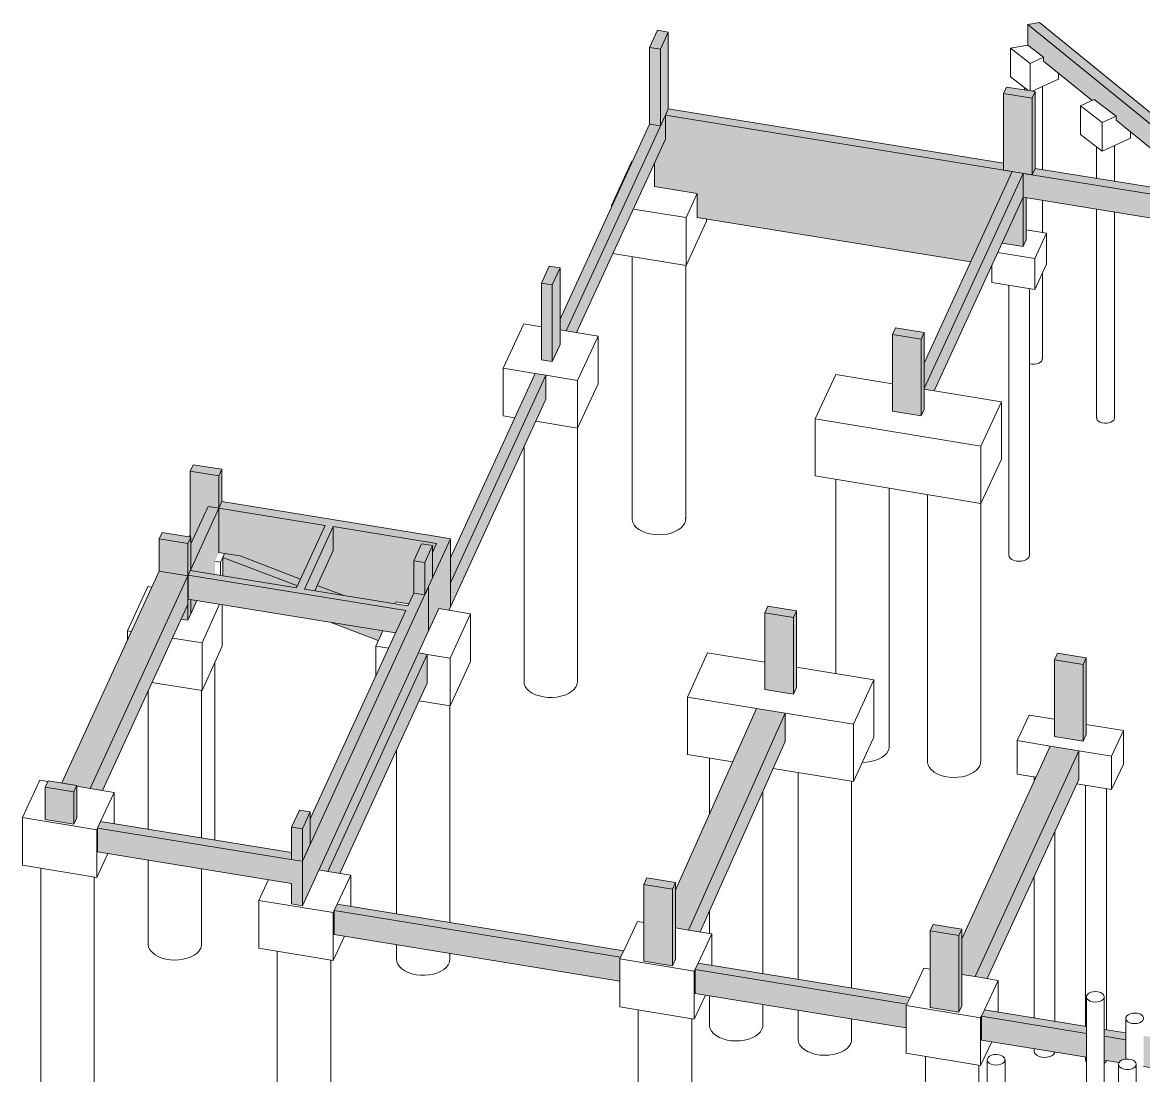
# Model space of a CAD drawing. Header units: centimetres. Extents: x -3523 to 38560, y -3196 to 88043.
# Drawn here: x 21405 to 23294, y 63920 to 65693 of the extents above; entities that cross this region are included whole.
import ezdxf

# ---------------------------------------------------------------- set-up
doc = ezdxf.new("R2010")
doc.units = ezdxf.units.CM
for name, color, linetype, lineweight in [('S-BEAM', 7, 'Continuous', 25), ('S-COLS', 7, 'Continuous', 25), ('S-FNDN', 7, 'Continuous', 25)]:
    doc.layers.add(name, color=color, linetype=linetype, lineweight=lineweight)

msp = doc.modelspace()

# ---------------------------------------------------------------- hatches: boundary and pattern name
at = {"layer": 'S-BEAM', "true_color": 0xbfbfbf}
h = msp.add_hatch(color=9, dxfattribs=at)
h.paths.add_polyline_path([(23637.244, 65252.405), (23652.298, 65259.297), (23599.424, 65302.303), (23599.424, 65283.167), (23634.784, 65254.406)], flags=0)
h.paths.add_polyline_path([(23497.971, 65384.819), (23118.635, 65693.354), (23099.203, 65690.023), (23468.576, 65389.592)], flags=0)
h = msp.add_hatch(color=9, dxfattribs=at)
h.paths.add_polyline_path([(23636.525, 65222.712), (23637.244, 65252.405), (23599.424, 65283.167), (23599.424, 65251.357), (23634.784, 65224.056)], flags=0)
h.paths.add_polyline_path([(23531.45, 65298.23), (23543.95, 65325.44), (23491.938, 65333.885), (23491.938, 65330.367), (23520.243, 65307.345)], flags=0)
h.paths.add_polyline_path([(23468.576, 65389.592), (23099.203, 65690.023), (23099.203, 65655.135), (23125.784, 65634.613), (23125.784, 65628.18), (23207.418, 65561.782), (23211.29, 65563.555), (23247.896, 65535.292), (23247.896, 65528.859), (23329.439, 65462.536), (23333.31, 65464.309), (23369.917, 65436.046), (23369.917, 65429.613), (23406.787, 65399.625), (23427.933, 65396.191)], flags=0)
for points in [[(23058.199, 65444.516), (23058.199, 65456.226), (22493.364, 65547.582), (22488.511, 65537.017), (23023.35, 65450.174)], [(22338.842, 65171.005), (22488.511, 65496.813), (22488.511, 65537.017), (22321.676, 65173.84)], [(22321.676, 65173.84), (22480.344, 65519.238), (22462.015, 65522.214), (22311.148, 65193.799), (22311.148, 65175.58)], [(22924.736, 65076.719), (23091.229, 65439.153), (23072.901, 65442.129), (22924.736, 65119.594)], [(22941.545, 65073.107), (23091.229, 65398.949), (23091.229, 65439.153), (22924.736, 65075.878)], [(23543.95, 65325.44), (23546.184, 65330.304), (23546.184, 65365.281), (23091.229, 65439.153), (23091.229, 65398.949), (23526.895, 65328.209)], [(23546.184, 65365.281), (23546.184, 65376.991), (23111.438, 65447.581), (23106.432, 65436.684), (23515.959, 65370.189)], [(23091.229, 65316.129), (23096.235, 65327.026), (23096.235, 65398.136), (23091.229, 65398.949), (23091.229, 65323.45)], [(22126.795, 64749.612), (22287.425, 65099.282), (22269.119, 65102.306), (22126.514, 64791.876), (22126.514, 64749.657)], [(22126.795, 64709.408), (22287.425, 65059.078), (22287.425, 65099.282), (22126.795, 64749.612), (22126.795, 64736.028)], [(22112.344, 64814.371), (22117.35, 64825.268), (21741.318, 64886.325), (21736.314, 64875.428), (21915.265, 64846.371), (21918.839, 64854.151), (21932.345, 64851.958), (21928.771, 64844.178), (22108.466, 64815.001)], [(21688.942, 64772.306), (21736.312, 64875.428), (21717.985, 64878.404), (21688.889, 64815.065), (21688.94, 64772.307)], [(21880.507, 64739.115), (21932.345, 64851.958), (21918.734, 64853.922), (21867.002, 64741.308)], [(21897.694, 64736.325), (21928.771, 64803.974), (21928.771, 64844.178), (21880.507, 64739.115), (21893.181, 64737.057)], [(22089.675, 64668.807), (22106.8, 64706.086), (22123.987, 64703.295), (22126.514, 64708.797), (22126.514, 64823.78), (22089.675, 64743.586), (22089.675, 64700.876)], [(22096.261, 64757.924), (22126.514, 64823.78), (22117.35, 64825.268), (22112.344, 64814.371), (22103.18, 64815.859), (22096.261, 64800.799), (22096.261, 64783.67)], [(21519.452, 64403.355), (21683.883, 64761.298), (21635.65, 64769.129), (21471.857, 64412.575), (21496.825, 64408.52), (21496.825, 64407.093), (21517.37, 64403.698)], [(21540.051, 64399.951), (21683.883, 64713.053), (21683.883, 64761.298), (21519.452, 64403.355), (21537.063, 64400.445)], [(22060.392, 64701.279), (22064.08, 64709.308), (21688.048, 64770.365), (21684.36, 64762.336), (22058.335, 64701.613)], [(22034.041, 64665.354), (22051.228, 64702.767), (21684.36, 64762.336), (21684.36, 64722.132), (22020.564, 64667.542)], [(21877.014, 64205.873), (22089.675, 64668.807), (22089.675, 64743.586), (21877.014, 64280.653), (21877.014, 64214.878)], [(21919.601, 64263.603), (22087.502, 64629.1), (22072.55, 64631.528), (21904.667, 64266.07)], [(21940.2, 64260.2), (22087.502, 64580.856), (22087.502, 64629.1), (21919.601, 64263.603), (21935.675, 64260.947)], [(22527.405, 64164.909), (22690.303, 64530.348), (22642.056, 64538.152), (22505.474, 64231.749), (22505.474, 64168.532), (22510.816, 64167.65)], [(22547.435, 64161.6), (22690.303, 64482.104), (22690.303, 64530.348), (22527.405, 64164.909), (22543.688, 64162.219)], [(23010.393, 64086.399), (23185.141, 64466.8), (23136.947, 64474.717), (22987.805, 64150.057), (22987.805, 64090.13), (23007.539, 64086.87)], [(23030.993, 64082.995), (23185.141, 64418.555), (23185.141, 64466.8), (23010.393, 64086.399), (23026.083, 64083.807)], [(21868.039, 64282.11), (21868.037, 64282.115), (21858.687, 64283.633), (21858.685, 64295.338), (21537.063, 64347.56), (21531.976, 64336.677), (21863.691, 64282.816)], [(21868.039, 64241.906), (21868.039, 64282.11), (21531.976, 64336.677), (21531.976, 64296.473), (21858.685, 64243.425)], [(21877.014, 64205.873), (21876.986, 64280.657), (21868.039, 64282.11), (21868.039, 64241.906), (21858.685, 64243.425), (21858.685, 64208.849), (21871.426, 64206.781)], [(22413.243, 64118.918), (22418.33, 64129.801), (21935.675, 64208.621), (21930.589, 64197.737), (22345.241, 64130.023)], [(22411.931, 64078.928), (22411.931, 64116.11), (22413.243, 64118.918), (21930.589, 64197.737), (21930.589, 64157.533), (22345.241, 64089.819)], [(22895.639, 64040.141), (22900.726, 64051.025), (22543.688, 64109.33), (22538.601, 64098.447), (22841.964, 64048.906)], [(22894.484, 64000.126), (22894.484, 64037.671), (22895.639, 64040.141), (22538.601, 64098.447), (22538.601, 64058.243), (22841.964, 64008.702)]]:
    msp.add_hatch(color=9, dxfattribs=at).paths.add_polyline_path(points, flags=0)
h = msp.add_hatch(color=9, dxfattribs=at)
h.paths.add_polyline_path([(23003.122, 65290.231), (23072.901, 65442.129), (22488.511, 65537.017), (22488.511, 65496.813), (22470.182, 65456.914), (22470.182, 65416.969), (22542.05, 65405.3), (22542.05, 65365.096), (22924.377, 65303.017)], flags=0)
h.paths.add_polyline_path([(23091.229, 65316.129), (23091.229, 65398.949), (23055.825, 65321.878), (23090.326, 65316.276)], flags=0)
h = msp.add_hatch(color=9, dxfattribs=at)
h.paths.add_polyline_path([(21688.942, 64697.527), (21699.143, 64719.732), (21688.942, 64721.388), (21688.942, 64718.522)], flags=0)
h.paths.add_polyline_path([(21729.596, 64763.619), (21729.596, 64786.024), (21736.314, 64800.649), (21736.312, 64875.423), (21688.942, 64771.735), (21688.942, 64770.22), (21724.338, 64764.473)], flags=0)
h = msp.add_hatch(color=9, dxfattribs=at)
h.paths.add_polyline_path([(22056.504, 64714.252), (22064.76, 64732.224), (22064.76, 64786.646), (22077.933, 64815.322), (22096.261, 64812.346), (22096.261, 64800.799), (22103.18, 64815.859), (21928.771, 64844.178), (21928.771, 64803.974), (21901.801, 64745.264), (21945.553, 64728.554), (22033.344, 64714.299), (22034.932, 64717.755), (22054.916, 64714.51)], flags=0)
h.paths.add_polyline_path([(21873.742, 64755.981), (21915.265, 64846.371), (21736.314, 64875.412), (21736.314, 64800.649), (21771.937, 64794.864), (21867.002, 64758.555)], flags=0)
h = msp.add_hatch(color=9, dxfattribs=at)
h.paths.add_polyline_path([(21945.553, 64728.554), (21901.801, 64745.264), (21897.694, 64736.325), (21928.771, 64731.279)], flags=0)
h.paths.add_polyline_path([(21868.495, 64744.559), (21873.742, 64755.981), (21771.937, 64794.864), (21745.959, 64799.082), (21742.941, 64792.513), (21867.002, 64745.129)], flags=0)
h = msp.add_hatch(color=9, dxfattribs=at)
h.paths.add_polyline_path([(22004.852, 64652.275), (22012.469, 64668.856), (21923.701, 64683.27), (22000.682, 64653.868)], flags=0)
h.paths.add_polyline_path([(21867.002, 64741.308), (21868.495, 64744.559), (21742.941, 64792.513), (21742.941, 64761.452), (21848.519, 64744.309)], flags=0)
h = msp.add_hatch(color=9, dxfattribs=at)
h.paths.add_polyline_path([(21877.014, 64280.653), (21877.012, 64280.657), (21876.986, 64280.657)], flags=0)
h.paths.add_polyline_path([(21890.189, 64309.333), (22083.088, 64729.248), (22064.76, 64732.224), (22054.916, 64710.796), (22063.967, 64709.062), (22060.392, 64701.279), (22051.228, 64702.767), (21890.189, 64352.208), (21890.189, 64310.873)], flags=0)
h = msp.add_hatch(color=9, dxfattribs=at)
h.paths.add_polyline_path([(23414.948, 63955.336), (23410.518, 63963.999), (23410.518, 63967.774), (23294.268, 63986.758), (23294.346, 63975.031), (23410.518, 63956.06)], flags=0)
h.paths.add_polyline_path([(23264.45, 63979.913), (23264.374, 63991.64), (23227.922, 63997.592), (23227.994, 63985.866), (23264.374, 63979.925)], flags=0)
h.paths.add_polyline_path([(23198.093, 63990.749), (23198.022, 64002.475), (23026.083, 64030.553), (23020.996, 64019.67), (23198.022, 63990.761)], flags=0)
h = msp.add_hatch(color=9, dxfattribs=at)
h.paths.add_polyline_path([(23383.016, 63920.347), (23383.016, 63928.388), (23414.948, 63923.173), (23414.948, 63955.336), (23294.271, 63975.043), (23294.346, 63934.827), (23372.103, 63922.129)], flags=0)
h.paths.add_polyline_path([(23252.781, 63941.615), (23254.223, 63943.54), (23258.296, 63945.985), (23260.558, 63946.867), (23264.443, 63947.63), (23264.374, 63979.925), (23227.925, 63985.878), (23227.994, 63945.662), (23252.487, 63941.663)], flags=0)
h.paths.add_polyline_path([(23198.083, 63950.547), (23198.022, 63990.761), (23020.996, 64019.67), (23020.996, 63979.466), (23198.022, 63950.557)], flags=0)
at = {"layer": 'S-COLS', "lineweight": 9, "true_color": 0x8080ff}
for points in [[(22480.344, 65648.439), (22493.517, 65677.115), (22475.188, 65680.091), (22462.015, 65651.415)], [(23106.432, 65565.885), (23111.438, 65576.782), (23063.204, 65584.614), (23058.199, 65573.717), (23096.235, 65567.541)], [(22297.975, 65251.448), (22311.148, 65280.124), (22292.82, 65283.1), (22279.646, 65254.425), (22287.425, 65253.161)], [(22919.73, 65160.046), (22924.377, 65171.001), (22876.502, 65178.775), (22871.496, 65167.878), (22906.067, 65162.264)], [(21736.312, 64929.85), (21741.318, 64940.747), (21693.084, 64948.578), (21688.079, 64937.682)], [(21683.883, 64815.719), (21688.889, 64826.616), (21640.655, 64834.448), (21635.65, 64823.551), (21682.944, 64815.872)], [(22083.088, 64783.67), (22096.261, 64812.346), (22077.933, 64815.322), (22064.76, 64786.646), (22077.933, 64784.507)], [(22704.483, 64691.48), (22709.489, 64702.377), (22661.255, 64710.209), (22656.249, 64699.312), (22676.39, 64696.042)], [(23192.695, 64612.271), (23197.7, 64623.167), (23149.467, 64630.999), (23144.461, 64620.102), (23185.141, 64613.497)], [(21491.819, 64397.624), (21496.825, 64408.52), (21448.592, 64416.352), (21443.586, 64405.455), (21484.112, 64398.875)], [(21877.016, 64335.079), (21890.189, 64363.755), (21871.86, 64366.731), (21858.687, 64338.055), (21877.014, 64335.079)], [(22500.468, 64233.848), (22505.474, 64244.745), (22457.24, 64252.577), (22452.234, 64241.68), (22479.227, 64237.297)], [(22982.8, 64155.531), (22987.805, 64166.428), (22939.572, 64174.26), (22934.566, 64163.363), (22962.218, 64158.873)]]:
    msp.add_hatch(color=171, dxfattribs=at).paths.add_polyline_path(points, flags=0)
at = {"layer": 'S-COLS', "true_color": 0xc0c0c0}
for points in [[(22480.344, 65519.238), (22493.517, 65547.914), (22493.517, 65677.115), (22480.344, 65648.439), (22480.344, 65538.343)], [(22480.344, 65519.238), (22480.344, 65648.439), (22462.015, 65651.415), (22462.015, 65522.214)], [(23106.432, 65436.684), (23106.432, 65565.885), (23058.199, 65573.717), (23058.199, 65444.516), (23091.229, 65439.153)], [(23106.432, 65436.684), (23111.438, 65447.581), (23111.113, 65576.075), (23106.432, 65565.885), (23106.432, 65439.153)], [(22297.975, 65122.247), (22311.148, 65150.923), (22311.148, 65280.124), (22297.975, 65251.448), (22297.975, 65141.582)], [(22297.975, 65122.247), (22297.975, 65251.448), (22279.646, 65254.425), (22279.646, 65125.223), (22287.425, 65123.96)], [(22919.73, 65030.845), (22924.736, 65041.742), (22924.377, 65170.161), (22919.73, 65160.046), (22919.73, 65067.104)], [(22919.73, 65030.845), (22919.73, 65160.046), (22871.496, 65167.878), (22871.496, 65038.677), (22906.067, 65033.063)], [(21688.889, 64815.065), (21717.985, 64878.404), (21736.312, 64875.428), (21736.312, 64929.85), (21688.079, 64937.682), (21688.079, 64826.748), (21688.889, 64826.616)], [(21736.312, 64875.428), (21741.318, 64886.325), (21741.318, 64940.747), (21736.312, 64929.85), (21736.312, 64878.404)], [(21683.883, 64686.518), (21688.889, 64697.536), (21688.889, 64721.396), (21684.36, 64722.132), (21684.36, 64762.336), (21688.048, 64770.365), (21688.889, 64770.365), (21688.889, 64826.616), (21683.883, 64815.719), (21683.883, 64697.527)], [(22083.088, 64729.248), (22096.261, 64757.924), (22096.261, 64812.346), (22083.088, 64783.67), (22083.088, 64734.07)], [(22083.088, 64729.248), (22083.088, 64783.67), (22064.76, 64786.646), (22064.76, 64732.224), (22080.088, 64729.735)], [(22704.483, 64562.279), (22704.483, 64691.48), (22656.249, 64699.312), (22656.249, 64570.111), (22690.303, 64564.582)], [(22704.483, 64562.279), (22709.489, 64573.176), (22709.489, 64702.377), (22704.483, 64691.48), (22704.483, 64593.199)], [(23192.695, 64483.07), (23197.7, 64493.966), (23197.7, 64623.167), (23192.695, 64612.271), (23192.695, 64486.464)], [(23192.695, 64483.07), (23192.695, 64612.271), (23144.461, 64620.102), (23144.461, 64490.901), (23185.141, 64484.296)], [(21491.819, 64343.202), (21491.819, 64397.624), (21443.586, 64405.455), (21443.586, 64351.034), (21471.277, 64346.537)], [(21491.819, 64343.202), (21496.825, 64354.336), (21496.825, 64408.52), (21491.819, 64397.624), (21491.819, 64347.56)], [(21877.016, 64280.657), (21890.189, 64309.333), (21890.189, 64363.755), (21877.016, 64335.079), (21877.016, 64293.007)], [(21877.016, 64280.657), (21877.014, 64335.079), (21858.687, 64338.055), (21858.687, 64283.633), (21877.015, 64280.657)], [(22500.468, 64104.647), (22505.474, 64116.11), (22505.474, 64244.745), (22500.468, 64233.848), (22500.468, 64104.674)], [(22500.468, 64104.647), (22500.468, 64233.848), (22452.234, 64241.68), (22452.234, 64112.479), (22471.626, 64109.33)], [(22982.8, 64026.33), (22982.8, 64155.531), (22934.566, 64163.363), (22934.566, 64034.162), (22962.218, 64029.672)], [(22982.8, 64026.33), (22987.805, 64037.671), (22987.805, 64166.428), (22982.8, 64155.531), (22982.8, 64029.628)]]:
    msp.add_hatch(color=9, dxfattribs=at).paths.add_polyline_path(points, flags=0)
h = msp.add_hatch(color=9, dxfattribs=at)
h.paths.add_polyline_path([(21683.883, 64686.518), (21683.883, 64713.053), (21672.54, 64688.36), (21682.944, 64686.671)], flags=0)
h.paths.add_polyline_path([(21683.883, 64761.298), (21683.883, 64815.719), (21635.65, 64823.551), (21635.65, 64769.129), (21682.944, 64761.45)], flags=0)

# ---------------------------------------------------------------- linework, layer by layer
at = {"layer": 'S-BEAM', "lineweight": 18}
for p, q in [((23099.203, 65690.023), (23118.635, 65693.354)), ((23099.203, 65655.135), (23099.203, 65690.023))]:
    msp.add_line(p, q, dxfattribs=at)
at = {"layer": 'S-BEAM', "lineweight": 9}
for p, q in [((23099.203, 65690.023), (23468.576, 65389.592)), ((23497.971, 65384.819), (23118.635, 65693.354)), ((23099.203, 65655.135), (23125.784, 65634.613)), ((23125.784, 65634.613), (23125.784, 65628.18)), ((23125.784, 65628.18), (23207.418, 65561.782)), ((23058.199, 65456.226), (22493.517, 65547.914)), ((23211.29, 65563.555), (23247.896, 65535.292)), ((22321.676, 65173.84), (22488.511, 65537.017)), ((22488.511, 65496.813), (22488.511, 65537.017)), ((22488.511, 65537.017), (23072.901, 65442.129)), ((23247.896, 65535.292), (23247.896, 65528.859)), ((23247.896, 65528.859), (23329.439, 65462.536)), ((22462.015, 65522.214), (22311.148, 65193.799)), ((22338.842, 65171.005), (22488.511, 65496.813)), ((22470.182, 65456.914), (22470.182, 65416.969)), ((23072.901, 65442.129), (22924.736, 65119.594)), ((22924.736, 65076.719), (23091.229, 65439.153)), ((23091.229, 65439.153), (23546.184, 65365.281)), ((23091.229, 65398.949), (23091.229, 65439.153)), ((23546.184, 65376.991), (23111.438, 65447.581)), ((22470.182, 65416.969), (22542.05, 65405.3)), ((22542.05, 65405.3), (22542.05, 65365.096)), ((22941.545, 65073.107), (23091.229, 65398.949)), ((23091.229, 65398.949), (23543.95, 65325.44)), ((23091.229, 65316.129), (23091.229, 65398.949)), ((23096.235, 65398.136), (23096.235, 65327.026)), ((22542.05, 65365.096), (23003.122, 65290.231)), ((23055.825, 65321.878), (23091.229, 65316.129)), ((23091.229, 65316.129), (23096.235, 65327.026)), ((22311.148, 65175.58), (22321.676, 65173.84)), ((22269.119, 65102.306), (22126.514, 64791.876)), ((22126.795, 64749.612), (22287.425, 65099.282)), ((22287.425, 65099.282), (22269.119, 65102.306)), ((22287.425, 65059.078), (22287.425, 65099.282)), ((22287.425, 65059.078), (22126.795, 64709.408)), ((21741.318, 64886.325), (21736.312, 64875.428)), ((22117.35, 64825.268), (21741.318, 64886.325)), ((21717.985, 64878.404), (21688.889, 64815.065)), ((21688.942, 64772.306), (21736.314, 64875.428)), ((21736.312, 64875.428), (21717.985, 64878.404)), ((21736.312, 64875.428), (21915.265, 64846.371)), ((21736.314, 64800.648), (21736.314, 64875.428)), ((21915.265, 64846.371), (21867.002, 64741.308)), ((21880.507, 64739.115), (21928.771, 64844.178)), ((21928.771, 64844.178), (22103.18, 64815.859)), ((21928.771, 64844.178), (21928.771, 64803.974)), ((22096.261, 64757.924), (22126.514, 64823.78)), ((22103.18, 64815.859), (22096.261, 64800.799)), ((22126.514, 64823.78), (22117.35, 64825.268)), ((22126.514, 64708.797), (22126.514, 64823.78)), ((21736.312, 64800.649), (21745.959, 64799.082)), ((21745.959, 64799.082), (21742.941, 64792.513)), ((21742.941, 64792.513), (21742.941, 64761.452)), ((21868.495, 64744.559), (21742.941, 64792.513)), ((21771.937, 64794.864), (21745.959, 64799.082)), ((21771.937, 64794.864), (21873.742, 64755.981)), ((21897.694, 64736.325), (21928.771, 64803.974)), ((21635.65, 64769.129), (21471.857, 64412.575)), ((21519.452, 64403.355), (21683.883, 64761.298)), ((21683.883, 64761.298), (21635.65, 64769.129)), ((21683.883, 64713.053), (21683.883, 64761.298)), ((21688.048, 64770.365), (21684.36, 64762.336)), ((21684.36, 64762.336), (22051.228, 64702.767)), ((21684.36, 64762.336), (21684.36, 64722.132)), ((21867.002, 64741.308), (21688.048, 64770.365)), ((21688.942, 64772.306), (21688.942, 64770.22)), ((22089.675, 64743.586), (22096.261, 64757.924)), ((21877.014, 64280.653), (22089.675, 64743.586)), ((22054.916, 64710.796), (21880.507, 64739.115)), ((21901.801, 64745.264), (21945.553, 64728.554)), ((22089.675, 64668.807), (22089.675, 64743.586)), ((22089.675, 64743.586), (22089.675, 64668.807)), ((22126.795, 64709.408), (22126.795, 64749.612)), ((21684.36, 64722.132), (22034.041, 64665.354)), ((21688.942, 64721.388), (21688.942, 64697.527)), ((21688.942, 64697.527), (21699.143, 64719.732)), ((22064.76, 64732.224), (22054.916, 64710.796)), ((21540.051, 64399.951), (21683.883, 64713.053)), ((22051.228, 64702.767), (21890.189, 64352.208)), ((22089.675, 64668.807), (22106.8, 64706.086)), ((22123.987, 64703.295), (22126.514, 64708.797)), ((21923.701, 64683.27), (22004.852, 64652.275)), ((21877.014, 64205.873), (22089.675, 64668.807)), ((21919.601, 64263.603), (22087.502, 64629.1)), ((22087.502, 64629.1), (22072.55, 64631.528)), ((22087.502, 64580.856), (22087.502, 64629.1)), ((21940.2, 64260.2), (22087.502, 64580.856)), ((22642.056, 64538.152), (22505.474, 64231.749)), ((22527.405, 64164.909), (22690.303, 64530.348)), ((22690.303, 64530.348), (22642.056, 64538.152)), ((22690.303, 64482.104), (22690.303, 64530.348)), ((22547.435, 64161.6), (22690.303, 64482.104)), ((23136.947, 64474.717), (22987.805, 64150.057)), ((23185.141, 64466.8), (23136.947, 64474.717)), ((23010.393, 64086.399), (23185.141, 64466.8)), ((23185.141, 64418.555), (23185.141, 64466.8)), ((23030.993, 64082.995), (23185.141, 64418.555)), ((21496.825, 64407.093), (21519.452, 64403.355)), ((21537.063, 64347.56), (21531.976, 64336.677)), ((21858.687, 64295.338), (21537.063, 64347.56)), ((21531.976, 64336.677), (21868.039, 64282.11)), ((21531.976, 64336.677), (21531.976, 64296.473)), ((21531.976, 64296.473), (21858.685, 64243.425)), ((21868.039, 64282.11), (21877.014, 64280.653)), ((21877.014, 64280.653), (21877.014, 64205.873)), ((21904.667, 64266.07), (21919.601, 64263.603)), ((21858.685, 64208.849), (21858.685, 64243.425)), ((21877.014, 64205.873), (21858.685, 64208.849)), ((21935.675, 64208.621), (21930.589, 64197.737)), ((22418.33, 64129.801), (21935.675, 64208.621)), ((21930.589, 64197.737), (21930.589, 64157.533)), ((21930.589, 64197.737), (22413.243, 64118.918)), ((22505.474, 64168.532), (22527.405, 64164.909)), ((22411.931, 64078.928), (21930.589, 64157.533)), ((22418.33, 64129.801), (22413.243, 64118.918)), ((22538.601, 64098.447), (22543.688, 64109.33)), ((22538.601, 64098.447), (22538.601, 64058.243)), ((22538.601, 64098.447), (22895.639, 64040.141)), ((22543.688, 64109.33), (22900.726, 64051.025)), ((22987.805, 64090.13), (23010.393, 64086.399)), ((22538.601, 64058.243), (22894.484, 64000.126)), ((22900.726, 64051.025), (22895.639, 64040.141)), ((23020.996, 64019.67), (23026.083, 64030.553)), ((23020.996, 64019.67), (23198.093, 63990.749)), ((23020.996, 64019.67), (23020.996, 63979.466)), ((23198.095, 64002.463), (23026.083, 64030.553)), ((23020.996, 63979.466), (23198.083, 63950.547)), ((23264.498, 63991.619), (23227.922, 63997.592)), ((23227.925, 63985.878), (23264.518, 63979.902)), ((23227.851, 63945.686), (23252.781, 63941.615)), ((23294.111, 63934.865), (23383.016, 63920.347))]:
    msp.add_line(p, q, dxfattribs=at)
at = {"layer": 'S-COLS', "lineweight": 18}
for p, q in [((22475.188, 65680.091), (22462.015, 65651.415)), ((22493.517, 65677.115), (22475.188, 65680.091)), ((22480.344, 65648.439), (22493.517, 65677.115)), ((22462.015, 65651.415), (22480.344, 65648.439)), ((23063.204, 65584.614), (23058.199, 65573.717)), ((23058.199, 65573.717), (23106.432, 65565.885)), ((23111.438, 65576.782), (23063.204, 65584.614)), ((23106.432, 65565.885), (23111.438, 65576.782)), ((22292.82, 65283.1), (22279.646, 65254.425)), ((22311.148, 65280.124), (22292.82, 65283.1)), ((22297.975, 65251.448), (22311.148, 65280.124)), ((22279.646, 65254.425), (22297.975, 65251.448)), ((22876.502, 65178.775), (22871.496, 65167.878)), ((22924.736, 65170.943), (22876.502, 65178.775)), ((22919.73, 65160.046), (22924.736, 65170.943)), ((22871.496, 65167.878), (22919.73, 65160.046)), ((21693.084, 64948.578), (21688.079, 64937.682)), ((21741.318, 64940.747), (21693.084, 64948.578)), ((21688.079, 64937.682), (21736.312, 64929.85)), ((21736.312, 64929.85), (21741.318, 64940.747)), ((21640.655, 64834.448), (21635.65, 64823.551)), ((21688.889, 64826.616), (21640.655, 64834.448)), ((21635.65, 64823.551), (21683.883, 64815.719)), ((21683.883, 64815.719), (21688.889, 64826.616)), ((22077.933, 64815.322), (22064.76, 64786.646)), ((22096.261, 64812.346), (22077.933, 64815.322)), ((22083.088, 64783.67), (22096.261, 64812.346)), ((22064.76, 64786.646), (22083.088, 64783.67)), ((22661.255, 64710.209), (22656.249, 64699.312)), ((22656.249, 64699.312), (22704.483, 64691.48)), ((22709.489, 64702.377), (22661.255, 64710.209)), ((22704.483, 64691.48), (22709.489, 64702.377)), ((23149.467, 64630.999), (23144.461, 64620.102)), ((23197.7, 64623.167), (23149.467, 64630.999)), ((23192.695, 64612.271), (23197.7, 64623.167)), ((23144.461, 64620.102), (23192.695, 64612.271)), ((21448.592, 64416.352), (21443.586, 64405.455)), ((21496.825, 64408.52), (21448.592, 64416.352)), ((21443.586, 64405.455), (21491.819, 64397.624)), ((21491.819, 64397.624), (21496.825, 64408.52)), ((21871.86, 64366.731), (21858.687, 64338.055)), ((21890.189, 64363.755), (21871.86, 64366.731)), ((21877.016, 64335.079), (21890.189, 64363.755)), ((21858.687, 64338.055), (21877.016, 64335.079)), ((22457.24, 64252.577), (22452.234, 64241.68)), ((22505.474, 64244.745), (22457.24, 64252.577)), ((22500.468, 64233.848), (22505.474, 64244.745)), ((22452.234, 64241.68), (22500.468, 64233.848)), ((22939.572, 64174.26), (22934.566, 64163.363)), ((22987.805, 64166.428), (22939.572, 64174.26)), ((22934.566, 64163.363), (22982.8, 64155.531)), ((22982.8, 64155.531), (22987.805, 64166.428))]:
    msp.add_line(p, q, dxfattribs=at)
at = {"layer": 'S-COLS', "lineweight": 9}
for p, q in [((22493.517, 65677.115), (22493.517, 65547.914)), ((22462.015, 65522.214), (22462.015, 65651.415)), ((22480.344, 65648.439), (22480.344, 65519.238)), ((23058.199, 65573.717), (23058.199, 65444.516)), ((23106.432, 65565.885), (23106.432, 65436.684)), ((23111.438, 65576.782), (23111.438, 65447.581)), ((22493.517, 65547.914), (22488.511, 65537.017)), ((22488.511, 65537.017), (22480.344, 65519.238)), ((22480.344, 65519.238), (22462.015, 65522.214)), ((23106.432, 65436.684), (23058.199, 65444.516)), ((23111.438, 65447.581), (23106.432, 65436.684)), ((22311.148, 65280.124), (22311.148, 65150.923)), ((22279.646, 65125.223), (22279.646, 65254.425)), ((22297.975, 65251.448), (22297.975, 65122.247)), ((22924.736, 65170.943), (22924.736, 65041.742)), ((22311.148, 65150.923), (22297.975, 65122.247)), ((22871.496, 65167.878), (22871.496, 65038.677)), ((22919.73, 65160.046), (22919.73, 65030.845)), ((22297.975, 65122.247), (22279.646, 65125.223)), ((22919.73, 65030.845), (22871.496, 65038.677)), ((22924.736, 65041.742), (22919.73, 65030.845)), ((21688.079, 64826.748), (21688.079, 64937.682)), ((21736.312, 64929.85), (21736.312, 64875.428)), ((21741.318, 64940.747), (21741.318, 64886.325)), ((21635.65, 64769.129), (21635.65, 64823.551)), ((21683.883, 64815.719), (21683.883, 64686.518)), ((21688.889, 64826.616), (21688.889, 64770.229)), ((22096.261, 64812.346), (22096.261, 64757.924)), ((22064.76, 64732.224), (22064.76, 64786.646)), ((22083.088, 64783.67), (22083.088, 64729.248)), ((22096.261, 64757.924), (22089.675, 64743.586)), ((22089.675, 64743.586), (22083.088, 64729.248)), ((21688.889, 64721.396), (21688.889, 64697.415)), ((22083.088, 64729.248), (22064.76, 64732.224)), ((21688.889, 64697.415), (21683.883, 64686.518)), ((22656.249, 64699.312), (22656.249, 64570.111)), ((22709.489, 64702.377), (22709.489, 64573.176)), ((21683.883, 64686.518), (21672.54, 64688.36)), ((22704.483, 64691.48), (22704.483, 64562.279)), ((23197.7, 64623.167), (23197.7, 64493.966)), ((23144.461, 64620.102), (23144.461, 64490.901)), ((23192.695, 64612.271), (23192.695, 64483.07)), ((22704.483, 64562.279), (22656.249, 64570.111)), ((22709.489, 64573.176), (22704.483, 64562.279)), ((23192.695, 64483.07), (23144.461, 64490.901)), ((23197.7, 64493.966), (23192.695, 64483.07)), ((21443.586, 64405.455), (21443.586, 64351.034)), ((21491.819, 64397.624), (21491.819, 64343.202)), ((21496.825, 64408.52), (21496.825, 64354.099)), ((21890.189, 64363.755), (21890.189, 64309.333)), ((21491.819, 64343.202), (21443.586, 64351.034)), ((21496.825, 64354.099), (21491.819, 64343.202)), ((21858.687, 64283.633), (21858.687, 64338.055)), ((21877.016, 64335.079), (21877.016, 64280.657)), ((21890.189, 64309.333), (21877.016, 64280.657)), ((22505.474, 64244.745), (22505.474, 64115.544)), ((22452.234, 64241.68), (22452.234, 64112.479)), ((22500.468, 64233.848), (22500.468, 64104.647)), ((22934.566, 64163.363), (22934.566, 64034.162)), ((22982.8, 64155.531), (22982.8, 64026.33)), ((22987.805, 64166.428), (22987.805, 64037.227)), ((22500.468, 64104.647), (22452.234, 64112.479)), ((22505.474, 64115.544), (22500.468, 64104.647)), ((22987.805, 64037.227), (22982.8, 64026.33)), ((22982.8, 64026.33), (22934.566, 64034.162))]:
    msp.add_line(p, q, dxfattribs=at)
at = {"layer": 'S-FNDN', "lineweight": 18}
for p, q in [((23070.184, 65649.89), (23099.203, 65655.135)), ((23070.184, 65601.645), (23070.184, 65649.89))]:
    msp.add_line(p, q, dxfattribs=at)
at = {"layer": 'S-FNDN', "lineweight": 9}
for p, q in [((23070.184, 65649.89), (23103.301, 65624.32)), ((23103.301, 65624.32), (23125.784, 65634.613)), ((23103.301, 65624.32), (23103.301, 65578.103)), ((23150.84, 65597.839), (23150.84, 65607.8)), ((23099.975, 65578.643), (23070.184, 65601.645)), ((23150.84, 65597.839), (23106.571, 65577.572)), ((23123.768, 65445.579), (23123.768, 65585.445)), ((23093.768, 65583.436), (23093.768, 65579.651)), ((23211.29, 65563.555), (23188.114, 65552.945)), ((23188.114, 65552.945), (23224.72, 65524.682)), ((23188.114, 65504.7), (23188.114, 65552.945)), ((23224.72, 65524.682), (23247.896, 65535.292)), ((23224.72, 65524.682), (23224.72, 65476.437)), ((23224.72, 65476.437), (23188.114, 65504.7)), ((23272.259, 65498.201), (23224.72, 65476.437)), ((23272.259, 65498.201), (23272.259, 65509.043)), ((23215.187, 65483.798), (23215.187, 65430.735)), ((23245.187, 65425.864), (23245.187, 65485.807)), ((22432.187, 65459.5), (22397.937, 65384.942)), ((22433.135, 65459.346), (22432.187, 65459.5)), ((22470.182, 65453.331), (22468.65, 65453.579)), ((22523.344, 65364.58), (22542.05, 65405.3)), ((22397.937, 65384.942), (22398.885, 65384.788)), ((22397.937, 65382.726), (22397.937, 65384.942)), ((22434.4, 65379.022), (22523.344, 65364.58)), ((23123.768, 65339.812), (23123.768, 65393.666)), ((23215.187, 65378.822), (23215.187, 65027.045)), ((22523.344, 65284.172), (22523.344, 65364.58)), ((22557.594, 65358.73), (22523.344, 65284.172)), ((22557.594, 65362.572), (22557.594, 65358.73)), ((23245.187, 65027.045), (23245.187, 65373.951)), ((23130.873, 65338.658), (23096.235, 65344.282)), ((23111.113, 65295.644), (23130.873, 65338.658)), ((23130.873, 65338.658), (23130.873, 65286.393)), ((22523.344, 65284.172), (22400.027, 65304.195)), ((23048.448, 65305.819), (23111.113, 65295.644)), ((22432.766, 65298.879), (22432.766, 64857.226)), ((22522.766, 64857.226), (22522.766, 65284.266)), ((23038.763, 65255.126), (23038.763, 65284.737)), ((23111.113, 65243.379), (23111.113, 65295.644)), ((23130.873, 65286.393), (23111.113, 65243.379)), ((23123.768, 65126.683), (23123.768, 65270.925)), ((23111.113, 65243.379), (23038.763, 65255.126)), ((23067.318, 65250.49), (23067.318, 64796.354)), ((23102.318, 64796.354), (23102.318, 65244.807)), ((22250.173, 65185.653), (22215.368, 65111.186)), ((22279.646, 65180.784), (22250.173, 65185.653)), ((22321.676, 65173.84), (22311.148, 65175.58)), ((22375.427, 65164.961), (22321.676, 65173.84)), ((22340.622, 65090.494), (22375.427, 65164.961)), ((22375.427, 65084.553), (22375.427, 65164.961)), ((22215.368, 65111.186), (22269.119, 65102.306)), ((22215.368, 65030.778), (22215.368, 65111.186)), ((22269.119, 65102.306), (22287.425, 65099.282)), ((22287.425, 65099.282), (22340.622, 65090.494)), ((22775.493, 65100.48), (22740.759, 65026.002)), ((22871.496, 65084.654), (22775.493, 65100.48)), ((22340.622, 65010.086), (22340.622, 65090.494)), ((22375.427, 65084.553), (22340.622, 65010.086)), ((23054.95, 65054.413), (22924.736, 65075.878)), ((23020.216, 64979.935), (23054.95, 65054.413)), ((23054.95, 65054.413), (23054.95, 64957.924)), ((22234.787, 65027.57), (22215.368, 65030.778)), ((22340.622, 65010.086), (22270.403, 65021.687)), ((22740.759, 65026.002), (23020.216, 64979.935)), ((22740.759, 64929.512), (22740.759, 65026.002)), ((22340.397, 64583.26), (22340.397, 65010.123)), ((22250.397, 64978.473), (22250.397, 64583.26)), ((23020.216, 64883.446), (23020.216, 64979.935)), ((23054.95, 64957.924), (23020.216, 64883.446)), ((23020.216, 64883.446), (22740.759, 64929.512)), ((22775.763, 64923.742), (22775.763, 64596.623)), ((22865.763, 64473.979), (22865.763, 64908.906)), ((22929.946, 64898.326), (22929.946, 64448.564)), ((23019.946, 64448.564), (23019.946, 64883.49)), ((21688.079, 64831.046), (21686.241, 64827.046)), ((21739.24, 64784.458), (21742.941, 64792.513)), ((21742.941, 64792.513), (21745.959, 64799.082)), ((23102.318, 64796.304), (23101.7, 64793.613)), ((21729.596, 64786.024), (21739.24, 64784.458)), ((21739.24, 64762.053), (21739.24, 64784.458)), ((21616.433, 64743.255), (21582.589, 64668.632)), ((21623.261, 64742.16), (21616.433, 64743.255)), ((22034.932, 64717.755), (22033.344, 64714.299)), ((22056.504, 64714.252), (22034.932, 64717.755)), ((21708.106, 64648.511), (21737.577, 64713.491)), ((21741.95, 64712.781), (21741.95, 64642.726)), ((22160.339, 64697.392), (22106.8, 64706.086)), ((22126.089, 64622.835), (22160.339, 64697.392)), ((22160.339, 64616.985), (22160.339, 64697.392)), ((21582.589, 64668.632), (21589.01, 64667.602)), ((21582.589, 64653.623), (21582.589, 64668.632)), ((22012.469, 64668.856), (22000.682, 64643.197)), ((21657.929, 64656.554), (21708.106, 64648.511)), ((21708.106, 64568.103), (21708.106, 64648.511)), ((21741.95, 64642.726), (21708.106, 64568.103)), ((22000.682, 64643.197), (22022.254, 64639.695)), ((22000.682, 64592.736), (22000.682, 64643.197)), ((22072.55, 64631.528), (22087.502, 64629.1)), ((22087.502, 64629.1), (22126.089, 64622.835)), ((22126.089, 64542.427), (22126.089, 64622.835)), ((22559.759, 64631.561), (22525.632, 64556.983)), ((22656.249, 64615.954), (22559.759, 64631.561)), ((21729.698, 64316.282), (21729.698, 64615.712)), ((22160.339, 64616.985), (22126.089, 64542.427)), ((22839.588, 64586.3), (22709.489, 64607.343)), ((22805.461, 64511.722), (22839.588, 64586.3)), ((22839.588, 64586.3), (22839.588, 64489.81)), ((21617.269, 64568.044), (21617.269, 64334.537)), ((21708.106, 64568.103), (21623.525, 64581.662)), ((21707.269, 64319.924), (21707.269, 64568.237)), ((22126.089, 64542.427), (22073.753, 64550.925)), ((22525.632, 64556.983), (22642.056, 64538.152)), ((22525.632, 64460.494), (22525.632, 64556.983)), ((22125.511, 64177.62), (22125.511, 64542.521)), ((22642.056, 64538.152), (22690.303, 64530.348)), ((22690.303, 64530.348), (22805.461, 64511.722)), ((22805.461, 64415.233), (22805.461, 64511.722)), ((23101.272, 64526.837), (23081.298, 64483.858)), ((23144.461, 64519.743), (23101.272, 64526.837)), ((23260.313, 64500.712), (23197.7, 64510.997)), ((22839.588, 64489.81), (22805.461, 64415.233)), ((23240.339, 64457.733), (23260.313, 64500.712)), ((23260.313, 64500.712), (23260.313, 64444.427)), ((23081.298, 64483.858), (23136.947, 64474.717)), ((23081.298, 64427.573), (23081.298, 64483.858)), ((23136.947, 64474.717), (23185.141, 64466.8)), ((22035.511, 64467.677), (22035.511, 64192.317)), ((22601.937, 64448.152), (22525.632, 64460.494)), ((22562.828, 64454.478), (22562.828, 64360.416)), ((23185.141, 64466.8), (23240.339, 64457.733)), ((23240.339, 64401.448), (23240.339, 64457.733)), ((22805.461, 64415.233), (22670.244, 64437.104)), ((23260.313, 64444.427), (23240.339, 64401.448)), ((21434.754, 64417.347), (21405.304, 64354.336)), ((21448.04, 64415.152), (21434.754, 64417.347)), ((22712.392, 64430.286), (22712.392, 64081.78)), ((22802.392, 64067.083), (22802.392, 64415.729)), ((23112.905, 64422.381), (23081.298, 64427.573)), ((23109.931, 64422.869), (23109.931, 64415.906)), ((21519.452, 64403.355), (21496.825, 64407.093)), ((21560.009, 64396.655), (21519.452, 64403.355)), ((21537.063, 64347.56), (21560.009, 64396.655)), ((21560.009, 64343.835), (21560.009, 64396.655)), ((22652.828, 64091.507), (22652.828, 64398.033)), ((23240.339, 64401.448), (23181.707, 64411.079)), ((23196.68, 64408.619), (23196.68, 64002.694)), ((23231.68, 63996.979), (23231.68, 64402.87)), ((21405.304, 64354.336), (21530.559, 64333.644)), ((21405.304, 64354.336), (21405.304, 64273.929)), ((21531.976, 64336.677), (21537.063, 64347.56)), ((21530.559, 64333.644), (21531.976, 64336.677)), ((21530.559, 64253.236), (21530.559, 64333.644)), ((23144.931, 64011.145), (23144.931, 64331.023)), ((21549.441, 64293.637), (21530.559, 64253.236)), ((21617.269, 64282.624), (21617.269, 64141.069)), ((21530.559, 64253.236), (21405.304, 64273.929)), ((21436.318, 64268.805), (21436.318, 63817.818)), ((21707.269, 64141.069), (21707.269, 64268.01)), ((21919.601, 64263.603), (21904.667, 64266.07)), ((21958.379, 64257.196), (21919.601, 64263.603)), ((21526.318, 63817.818), (21526.318, 64253.937)), ((21819.956, 64249.713), (21803.675, 64214.878)), ((21935.675, 64208.621), (21958.379, 64257.196)), ((21958.379, 64204.913), (21958.379, 64257.196)), ((23109.931, 64254.832), (23109.931, 64016.861)), ((21803.675, 64214.878), (21928.929, 64194.186)), ((21803.675, 64214.878), (21803.675, 64134.471)), ((21930.589, 64197.737), (21935.675, 64208.621)), ((21928.929, 64194.186), (21930.589, 64197.737)), ((21928.929, 64113.778), (21928.929, 64194.186)), ((22562.828, 64196.131), (22562.828, 64159.057)), ((22441.381, 64179.12), (22418.33, 64129.801)), ((22452.234, 64177.327), (22441.381, 64179.12)), ((22527.405, 64164.909), (22505.474, 64168.532)), ((21948.047, 64154.682), (21928.929, 64113.778)), ((22566.635, 64158.428), (22527.405, 64164.909)), ((22543.688, 64109.33), (22566.635, 64158.428)), ((22566.635, 64105.583), (22566.635, 64158.428)), ((21928.929, 64113.778), (21803.675, 64134.471)), ((22035.511, 64140.399), (22035.511, 64115.481)), ((21834.688, 64129.347), (21834.688, 63678.36)), ((21924.688, 63678.36), (21924.688, 64114.479)), ((22125.511, 64115.481), (22125.511, 64125.702)), ((22413.243, 64118.918), (22411.931, 64116.11)), ((22411.931, 64116.11), (22537.185, 64095.418)), ((22411.931, 64116.11), (22411.931, 64035.702)), ((22418.33, 64129.801), (22413.243, 64118.918)), ((22537.185, 64095.418), (22538.601, 64098.447)), ((22537.185, 64015.01), (22537.185, 64095.418)), ((22538.601, 64098.447), (22543.688, 64109.33)), ((22923.935, 64100.682), (22900.726, 64051.025)), ((22934.566, 64098.925), (22923.935, 64100.682)), ((23010.393, 64086.399), (22987.805, 64090.13)), ((23049.189, 64079.989), (23010.393, 64086.399)), ((23026.083, 64030.553), (23049.189, 64079.989)), ((23049.189, 64026.78), (23049.189, 64079.989)), ((22556.059, 64055.392), (22537.185, 64015.01)), ((22562.828, 64054.286), (22562.828, 64004.801)), ((22652.828, 64004.801), (22652.828, 64039.589)), ((22895.639, 64040.141), (22894.484, 64037.671)), ((22894.484, 64037.671), (23019.739, 64016.979)), ((22894.484, 64037.671), (22894.484, 63957.264)), ((22900.726, 64051.025), (22895.639, 64040.141)), ((23198.008, 64052.334), (23198.008, 63697.994)), ((23228.008, 63697.994), (23228.008, 64052.334)), ((22537.185, 64015.01), (22411.931, 64035.702)), ((22442.945, 64030.579), (22442.945, 63579.591)), ((22712.392, 64029.862), (22712.392, 63980.61)), ((23019.739, 64016.979), (23020.996, 64019.67)), ((23019.739, 63936.571), (23019.739, 64016.979)), ((23020.996, 64019.67), (23026.083, 64030.553)), ((22532.945, 63579.591), (22532.945, 64015.711)), ((22802.392, 63980.61), (22802.392, 64015.165)), ((23264.36, 64016.183), (23264.36, 63947.554)), ((23038.454, 63976.615), (23019.739, 63936.571)), ((23109.931, 63964.943), (23109.931, 63960.678)), ((23019.739, 63936.571), (22894.484, 63957.264)), ((22926.837, 63951.919), (22926.837, 63504.017)), ((23030.872, 63946.445), (23030.872, 63592.105)), ((23060.872, 63592.105), (23060.872, 63946.445)), ((23144.769, 63959.277), (23144.299, 63957.907)), ((23196.68, 63950.467), (23196.68, 63946.428)), ((23231.537, 63945.107), (23231.048, 63943.657)), ((23016.837, 63504.017), (23016.837, 63937.051)), ((23251.919, 63938.791), (23251.919, 63600.532)), ((23281.919, 63600.532), (23281.919, 63938.791))]:
    msp.add_line(p, q, dxfattribs=at)
for points in [[(23123.639, 65127.847, 0), (23123.642, 65125.534, 0), (23122.635, 65123.284, 0), (23120.683, 65121.266, 0), (23117.919, 65119.617, 0), (23114.531, 65118.45, 0), (23110.751, 65117.843, 0), (23106.835, 65117.839, 0), (23103.051, 65118.438, 0), (23102.281, 65118.643, 0)], [(23218.302, 65021.604, 0), (23216.338, 65023.618, 0), (23215.318, 65025.866, 0), (23215.312, 65028.194, 0)], [(23245.058, 65028.208, 0), (23245.062, 65025.896, 0), (23244.055, 65023.646, 0), (23242.102, 65021.628, 0), (23239.338, 65019.979, 0), (23235.95, 65018.811, 0), (23232.17, 65018.205, 0), (23228.254, 65018.201, 0), (23224.47, 65018.8, 0), (23221.075, 65019.96, 0), (23218.302, 65021.604, 0)], [(22521.176, 64850.178, 0), (22518.632, 64846.026, 0), (22514.974, 64842.18, 0), (22510.301, 64838.744, 0), (22504.74, 64835.812, 0), (22498.444, 64833.465, 0), (22491.584, 64831.765, 0), (22484.346, 64830.76, 0), (22476.929, 64830.477, 0), (22469.535, 64830.924, 0), (22462.366, 64832.088, 0), (22455.616, 64833.938, 0), (22449.471, 64836.423, 0), (22444.097, 64839.476, 0), (22439.642, 64843.012, 0), (22436.227, 64846.937, 0), (22433.945, 64851.142, 0), (22432.858, 64855.513, 0), (22432.809, 64858.386, 0)], [(22522.673, 64858.94, 0), (22522.535, 64854.522, 0), (22521.176, 64850.178, 0)], [(23101.7, 64793.613, 0), (23099.931, 64791.108, 0), (23097.133, 64788.962, 0), (23093.495, 64787.319, 0), (23089.266, 64786.291, 0), (23084.734, 64785.95, 0), (23080.208, 64786.317, 0), (23075.995, 64787.369, 0), (23072.384, 64789.032, 0), (23069.621, 64791.195, 0), (23067.893, 64793.709, 0), (23067.318, 64796.404, 0)], [(22283.35, 64557.483, 0), (22276.378, 64559.013, 0), (22269.924, 64561.205, 0), (22264.166, 64563.999, 0), (22259.259, 64567.318, 0), (22255.339, 64571.071, 0), (22252.511, 64575.158, 0), (22250.852, 64579.465, 0), (22250.409, 64583.876, 0)], [(22340.397, 64583.258, 0), (22340.385, 64582.644, 0), (22339.601, 64578.25, 0), (22337.612, 64573.993, 0), (22334.47, 64569.988, 0), (22330.263, 64566.346, 0), (22325.105, 64563.165, 0), (22319.137, 64560.532, 0), (22312.521, 64558.519, 0), (22305.437, 64557.181, 0), (22298.08, 64556.554, 0), (22290.65, 64556.656, 0), (22283.35, 64557.483, 0)], [(22865.681, 64475.59, 0), (22865.515, 64471.172, 0), (22864.127, 64466.831, 0)], [(22864.127, 64466.831, 0), (22861.557, 64462.685, 0), (22857.873, 64458.848, 0), (22853.178, 64455.422, 0), (22847.598, 64452.504, 0), (22841.287, 64450.17, 0), (22834.415, 64448.487, 0), (22827.171, 64447.499, 0), (22820.109, 64447.229, 0)], [(23018.31, 64441.415, 0), (23015.74, 64437.269, 0), (23012.057, 64433.432, 0), (23007.361, 64430.006, 0), (23001.781, 64427.088, 0), (22995.47, 64424.755, 0), (22988.598, 64423.071, 0), (22981.355, 64422.083, 0), (22973.936, 64421.817, 0), (22966.545, 64422.28, 0), (22959.383, 64423.461, 0), (22952.645, 64425.326, 0), (22946.516, 64427.825, 0), (22941.163, 64430.89, 0), (22936.731, 64434.437, 0), (22933.341, 64438.37, 0), (22931.086, 64442.58, 0), (22930.028, 64446.953, 0), (22929.977, 64449.548, 0)], [(23019.865, 64450.174, 0), (23019.698, 64445.756, 0), (23018.31, 64441.415, 0)], [(21705.718, 64134.104, 0), (21703.197, 64129.947, 0), (21699.559, 64126.094, 0), (21694.905, 64122.649, 0), (21689.36, 64119.707, 0), (21683.077, 64117.347, 0), (21676.226, 64115.635, 0), (21668.994, 64114.616, 0), (21661.578, 64114.319, 0), (21654.182, 64114.751, 0), (21647.006, 64115.901, 0), (21640.247, 64117.738, 0), (21634.088, 64120.212, 0), (21628.698, 64123.254, 0), (21624.223, 64126.782, 0), (21620.787, 64130.7, 0), (21618.482, 64134.9, 0), (21617.371, 64139.269, 0), (21617.325, 64142.393, 0)], [(21707.167, 64142.869, 0), (21707.053, 64138.451, 0), (21705.718, 64134.104, 0)], [(22068.655, 64089.673, 0), (22061.671, 64091.185, 0), (22055.202, 64093.36, 0), (22049.423, 64096.138, 0), (22044.492, 64099.444, 0), (22040.543, 64103.188, 0), (22037.685, 64107.266, 0), (22035.994, 64111.569, 0), (22035.518, 64115.979, 0)], [(22125.51, 64115.48, 0), (22125.503, 64114.984, 0), (22124.751, 64110.588, 0), (22122.793, 64106.326, 0), (22119.682, 64102.313, 0), (22115.502, 64098.659, 0), (22110.368, 64095.465, 0), (22104.419, 64092.816, 0), (22097.818, 64090.786, 0), (22090.745, 64089.429, 0), (22083.392, 64088.783, 0), (22075.962, 64088.865, 0), (22068.655, 64089.673, 0)], [(22651.25, 63997.778, 0), (22648.713, 63993.625, 0), (22645.061, 63989.776, 0), (22640.394, 63986.338, 0), (22634.838, 63983.403, 0), (22628.545, 63981.051, 0), (22621.688, 63979.348, 0), (22614.452, 63978.339, 0), (22607.036, 63978.052, 0), (22599.641, 63978.494, 0), (22592.469, 63979.654, 0), (22585.717, 63981.5, 0), (22579.567, 63983.981, 0), (22574.189, 63987.031, 0), (22569.728, 63990.565, 0), (22566.306, 63994.487, 0), (22564.017, 63998.691, 0), (22562.923, 64003.062, 0), (22562.874, 64006.007, 0)], [(22652.733, 64006.541, 0), (22652.602, 64002.123, 0), (22651.25, 63997.778, 0)], [(22800.813, 63973.587, 0), (22798.277, 63969.433, 0), (22794.625, 63965.585, 0), (22789.957, 63962.146, 0), (22784.402, 63959.212, 0), (22778.109, 63956.86, 0), (22771.251, 63955.157, 0), (22764.016, 63954.148, 0), (22756.599, 63953.86, 0), (22749.205, 63954.303, 0), (22742.033, 63955.463, 0), (22735.281, 63957.309, 0), (22729.131, 63959.79, 0), (22723.753, 63962.84, 0), (22719.292, 63966.374, 0), (22715.87, 63970.296, 0), (22713.581, 63974.5, 0), (22712.487, 63978.87, 0), (22712.438, 63981.816, 0)], [(22802.296, 63982.349, 0), (22802.166, 63977.932, 0), (22800.813, 63973.587, 0)], [(23144.299, 63957.907, 0), (23142.518, 63955.406, 0), (23139.708, 63953.264, 0), (23136.063, 63951.628, 0), (23131.828, 63950.608, 0), (23127.295, 63950.274, 0), (23122.77, 63950.65, 0), (23118.563, 63951.708, 0), (23114.96, 63953.379, 0), (23112.208, 63955.546, 0), (23110.492, 63958.063, 0), (23109.931, 63960.759, 0)], [(23197.944, 63942.549, 0), (23197.242, 63943.813, 0), (23196.681, 63946.509, 0)], [(23231.048, 63943.657, 0), (23229.267, 63941.156, 0), (23227.971, 63940.025, 0)]]:
    msp.add_polyline3d(points, dxfattribs=at)
at = {"layer": 'S-FNDN', "lineweight": 18}
for points in [[(23201.95, 64058.359, 0), (23199.542, 64056.263, 0), (23198.226, 64053.848, 0), (23198.107, 64051.311, 0), (23199.196, 64048.857, 0), (23201.403, 64046.684, 0), (23204.551, 64044.969, 0), (23208.383, 64043.851, 0), (23212.591, 64043.42, 0), (23216.832, 64043.711, 0), (23220.764, 64044.701, 0), (23224.067, 64046.309, 0)], [(23224.067, 64046.309, 0), (23226.474, 64048.405, 0), (23227.79, 64050.82, 0), (23227.909, 64053.357, 0), (23226.821, 64055.812, 0), (23224.613, 64057.984, 0), (23221.466, 64059.699, 0), (23217.633, 64060.818, 0), (23213.425, 64061.249, 0), (23209.184, 64060.957, 0), (23205.253, 64059.968, 0), (23201.95, 64058.359, 0)], [(23268.301, 64022.208, 0), (23265.894, 64020.112, 0), (23264.578, 64017.697, 0), (23264.459, 64015.16, 0), (23265.547, 64012.706, 0), (23267.755, 64010.533, 0), (23270.902, 64008.818, 0), (23274.735, 64007.7, 0), (23278.943, 64007.269, 0), (23283.184, 64007.56, 0), (23287.115, 64008.55, 0), (23290.418, 64010.158, 0)], [(23290.418, 64010.158, 0), (23292.826, 64012.254, 0), (23294.142, 64014.669, 0), (23294.261, 64017.206, 0), (23293.172, 64019.661, 0), (23290.965, 64021.833, 0), (23287.817, 64023.548, 0), (23283.984, 64024.667, 0), (23279.777, 64025.098, 0), (23275.536, 64024.806, 0), (23271.604, 64023.817, 0), (23268.301, 64022.208, 0)], [(23034.813, 63952.47, 0), (23032.406, 63950.374, 0), (23031.089, 63947.96, 0), (23030.971, 63945.422, 0), (23032.059, 63942.968, 0), (23034.266, 63940.795, 0), (23037.414, 63939.08, 0), (23041.247, 63937.962, 0), (23045.454, 63937.531, 0), (23049.696, 63937.822, 0), (23053.627, 63938.812, 0), (23056.93, 63940.42, 0)], [(23056.93, 63940.42, 0), (23059.337, 63942.516, 0), (23060.654, 63944.931, 0), (23060.773, 63947.468, 0), (23059.684, 63949.923, 0), (23057.477, 63952.096, 0), (23054.329, 63953.81, 0), (23050.496, 63954.929, 0), (23046.289, 63955.36, 0), (23042.048, 63955.069, 0), (23038.116, 63954.079, 0), (23034.813, 63952.47, 0)], [(23281.27, 63941.385, 0), (23279.46, 63943.683, 0), (23276.633, 63945.586, 0), (23273.02, 63946.938, 0), (23268.912, 63947.63, 0), (23264.643, 63947.605, 0), (23260.558, 63946.867, 0), (23256.988, 63945.475, 0), (23254.223, 63943.54, 0), (23252.487, 63941.222, 0), (23251.92, 63938.706, 0), (23252.567, 63936.197, 0)], [(23252.567, 63936.197, 0), (23254.378, 63933.898, 0), (23257.204, 63931.996, 0), (23260.818, 63930.644, 0), (23264.926, 63929.952, 0), (23269.195, 63929.976, 0), (23273.28, 63930.715, 0), (23276.849, 63932.107, 0), (23279.614, 63934.041, 0), (23281.351, 63936.36, 0), (23281.918, 63938.876, 0), (23281.27, 63941.385, 0)]]:
    msp.add_polyline3d(points, dxfattribs=at)

doc.saveas('drawing.dxf')
